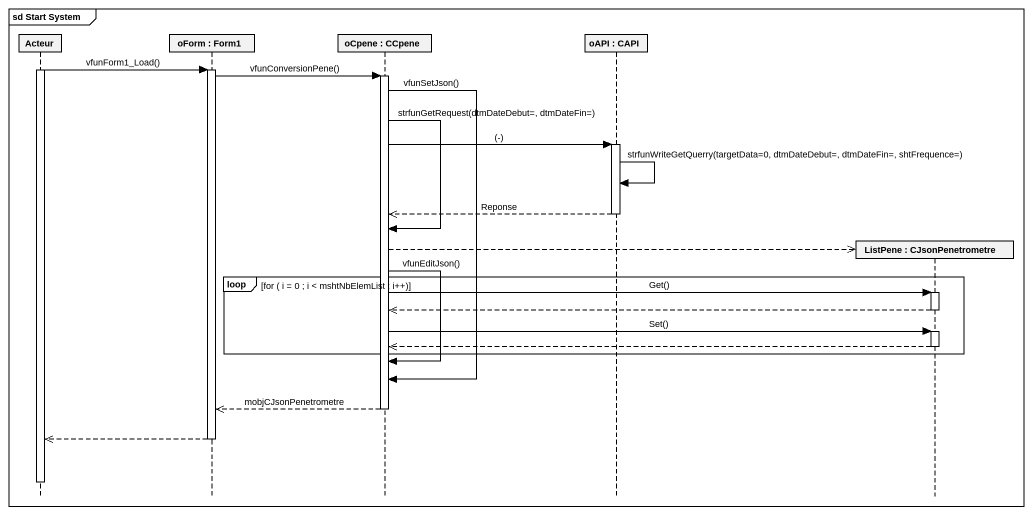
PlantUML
@startuml
mainframe sd Start System
hide footbox
participant Acteur
participant "oForm : Form1" as oForm
participant "oCpene : CCpene" as oCpene
participant "oAPI : CAPI" as oAPI
participant "ListPene : CJsonPenetrometre" as ListPene

activate Acteur
Acteur -> oForm : vfunForm1_Load()
activate oForm
oForm -> oCpene : vfunConversionPene()
activate oCpene
oCpene -> oAPI : (-)
activate oAPI
oAPI -> oAPI : strfunWriteGetQuerry(targetData=0, dtmDateDebut=, dtmDateFin=, shtFrequence=)
oAPI -->> oCpene : Reponse
deactivate oAPI
oCpene -> oCpene : strfunGetRequest(dtmDateDebut=, dtmDateFin=)
oCpene -->> ListPene **
loop for ( i = 0 ; i < mshtNbElemList ; i++)
  oCpene -> ListPene : Get()
  activate ListPene
  ListPene -->> oCpene
  deactivate ListPene
  oCpene -> ListPene : Set()
  activate ListPene
  ListPene -->> oCpene
  deactivate ListPene
end
oCpene -> oCpene : vfunEditJson()
oCpene -> oCpene : vfunSetJson()
oCpene -->> oForm : mobjCJsonPenetrometre
deactivate oCpene
oForm -->> Acteur
deactivate oForm
deactivate Acteur
@enduml
